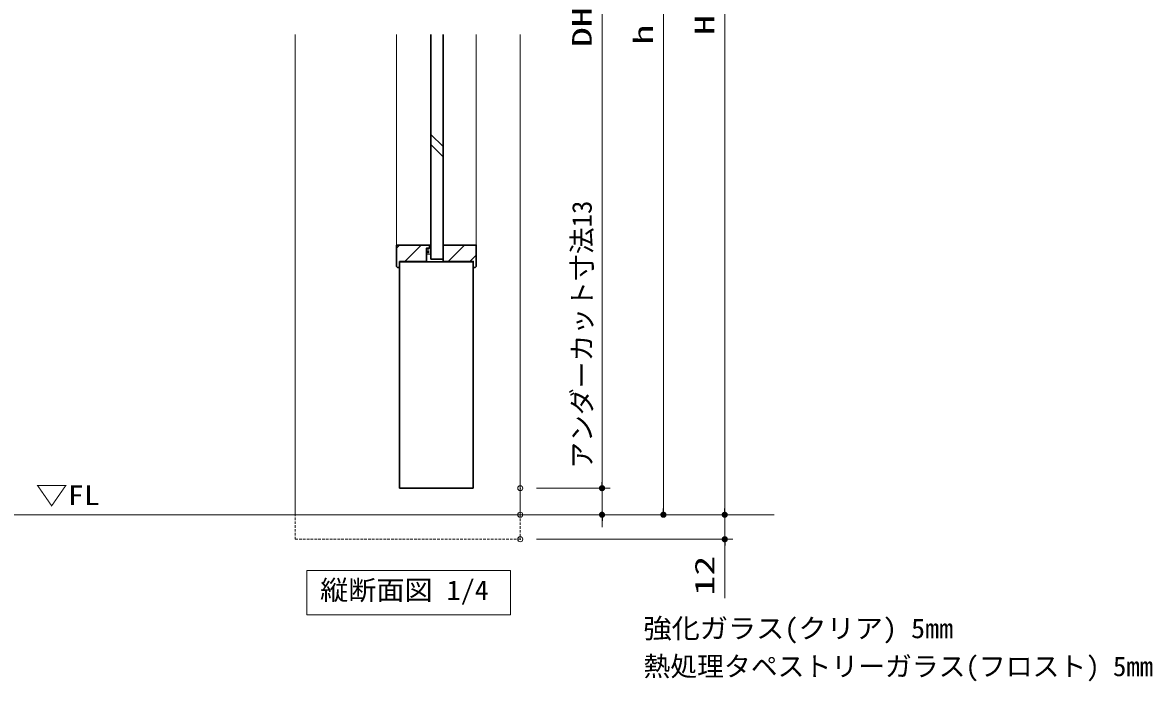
# Model space of a CAD drawing. Units: millimetres, scale not verified. Extents: x -1306 to 1306, y -607 to 607.
# Drawn here: x -815 to -263, y -137 to 186 of the extents above; entities that cross this region are included whole.
import ezdxf
from ezdxf.enums import TextEntityAlignment as Align

# ---------------------------------------------------------------- set-up
doc = ezdxf.new("R2010")
doc.units = ezdxf.units.MM
doc.header["$LTSCALE"] = 5
doc.header["$PDMODE"] = 32
doc.header["$PDSIZE"] = 2.5
doc.linetypes.add('USER2', pattern=[0.375, 0.25, -0.125])
for name, color, linetype, lineweight in [('0-1_線(黄)', 2, 'Continuous', 15), ('0-A_点線(黄)', 2, 'USER2', 15), ('0-B_点線(水)', 6, 'USER2', 9), ('0-D_線(白)', 7, 'Continuous', 30), ('1-0_線(水)', 4, 'Continuous', 9), ('1-1_寸法線', 3, 'Continuous', 13), ('1-2_ハッチング', 6, 'Continuous', 9), ('1-4_DEFPOINTS', 7, 'Continuous', 5), ('1-5_0', 3, 'Continuous', 25)]:
    doc.layers.add(name, color=color, linetype=linetype, lineweight=lineweight)
doc.styles.add('ＭＳ ゴシック', font='')
doc.styles.get('ＭＳ ゴシック').set_extended_font_data('MS Gothic')

# ---------------------------------------------------------------- blocks, each defined once
blk = doc.blocks.new('_DOT')
at = {"layer": '1-5_0'}
blk.add_line((-2.5, 0), (-5, 0), dxfattribs=at)
for points in [[(0, 0), (-2.5, 0), (-2.48, 0.313)], [(0, 0), (-2.48, -0.313), (-2.5, 0)], [(0, 0), (-2.48, 0.313), (-2.421, 0.622)], [(0, 0), (-2.421, -0.622), (-2.48, -0.313)], [(0, 0), (-2.421, 0.622), (-2.324, 0.92)], [(0, 0), (-2.324, -0.92), (-2.421, -0.622)], [(0, 0), (-2.324, 0.92), (-2.191, 1.204)], [(0, 0), (-2.191, -1.204), (-2.324, -0.92)], [(0, 0), (-2.191, 1.204), (-2.023, 1.469)], [(0, 0), (-2.023, -1.469), (-2.191, -1.204)], [(0, 0), (-2.023, 1.469), (-1.822, 1.711)], [(0, 0), (-1.822, -1.711), (-2.023, -1.469)], [(0, 0), (-1.822, 1.711), (-1.594, 1.926)], [(0, 0), (-1.594, -1.926), (-1.822, -1.711)], [(0, 0), (-1.594, 1.926), (-1.34, 2.111)], [(0, 0), (-1.34, -2.111), (-1.594, -1.926)], [(0, 0), (-1.34, 2.111), (-1.064, 2.262)], [(0, 0), (-1.064, -2.262), (-1.34, -2.111)], [(0, 0), (-1.064, 2.262), (-0.773, 2.378)], [(0, 0), (-0.773, -2.378), (-1.064, -2.262)], [(0, 0), (-0.773, 2.378), (-0.468, 2.456)], [(0, 0), (-0.468, -2.456), (-0.773, -2.378)], [(0, 0), (-0.468, 2.456), (-0.157, 2.495)], [(0, 0), (-0.157, -2.495), (-0.468, -2.456)], [(0, 0), (-0.157, 2.495), (0.157, 2.495)], [(0, 0), (0.157, -2.495), (-0.157, -2.495)], [(0, 0), (0.157, 2.495), (0.468, 2.456)], [(0, 0), (0.468, 2.456), (0.773, 2.378)], [(0, 0), (0.773, 2.378), (1.064, 2.262)], [(0, 0), (1.064, 2.262), (1.34, 2.111)], [(0, 0), (1.34, 2.111), (1.594, 1.926)], [(0, 0), (1.594, 1.926), (1.822, 1.711)], [(0, 0), (1.822, 1.711), (2.023, 1.469)], [(0, 0), (2.023, 1.469), (2.191, 1.204)], [(0, 0), (2.191, 1.204), (2.324, 0.92)], [(0, 0), (2.324, 0.92), (2.421, 0.622)], [(0, 0), (2.421, 0.622), (2.48, 0.313)], [(0, 0), (2.48, 0.313), (2.5, 0)], [(0, 0), (0.468, -2.456), (0.157, -2.495)], [(0, 0), (0.773, -2.378), (0.468, -2.456)], [(0, 0), (1.064, -2.262), (0.773, -2.378)], [(0, 0), (1.34, -2.111), (1.064, -2.262)], [(0, 0), (1.594, -1.926), (1.34, -2.111)], [(0, 0), (1.822, -1.711), (1.594, -1.926)], [(0, 0), (2.023, -1.469), (1.822, -1.711)], [(0, 0), (2.191, -1.204), (2.023, -1.469)], [(0, 0), (2.324, -0.92), (2.191, -1.204)], [(0, 0), (2.421, -0.622), (2.324, -0.92)], [(0, 0), (2.48, -0.313), (2.421, -0.622)], [(0, 0), (2.5, 0), (2.48, -0.313)]]:
    blk.add_solid(points, dxfattribs=at)

msp = doc.modelspace()

# ---------------------------------------------------------------- linework, layer by layer
at = {"layer": '0-1_線(黄)'}
msp.add_line((-1218.556, -55.244), (-447.762, -55.244), dxfattribs=at)
msp.add_lwpolyline([(-676.225, -82.441), (-576.642, -82.441), (-576.642, -104.276), (-676.225, -104.276)], close=True, dxfattribs=at)
at = {"layer": '0-A_点線(黄)'}
msp.add_lwpolyline([(-571.937, -55.244), (-571.937, -67.244), (-681.937, -67.244), (-681.937, -55.244)], dxfattribs=at)
at = {"layer": '0-B_点線(水)'}
for p, q in [((-617.737, 74.887), (-615.637, 74.887)), ((-617.737, 74.262), (-615.637, 74.262)), ((-617.737, 73.637), (-615.637, 73.637)), ((-617.737, 73.012), (-615.637, 73.012)), ((-617.737, 72.387), (-615.637, 72.387))]:
    msp.add_line(p, q, dxfattribs=at)
at = {"layer": '0-D_線(白)'}
for p, q in [((-615.637, 69.753), (-615.637, 179.758)), ((-616.237, 75.253), (-617.737, 75.253)), ((-617.737, 75.253), (-617.737, 68.753)), ((-630.937, 68.753), (-630.937, -42.244)), ((-630.937, 68.753), (-617.737, 68.753)), ((-630.937, 68.503), (-594.937, 68.503)), ((-594.937, 68.753), (-594.937, -42.244)), ((-632.437, 66.253), (-631.937, 65.753)), ((-631.937, 65.753), (-630.937, 65.753)), ((-594.937, 65.753), (-593.937, 65.753)), ((-593.437, 66.253), (-593.937, 65.753)), ((-630.937, -42.244), (-594.937, -42.244))]:
    msp.add_line(p, q, dxfattribs=at)
for points in [[(-615.637, 69.753), (-609.637, 69.753), (-609.637, 179.758)], [(-616.237, 75.253), (-616.237, 76.753), (-632.437, 76.753), (-632.437, 66.253)], [(-616.237, 75.253), (-617.737, 75.253), (-617.737, 72.253)], [(-593.437, 66.253), (-593.437, 76.753), (-609.637, 76.753), (-609.637, 68.753)], [(-594.937, 65.753), (-594.937, 68.753), (-609.637, 68.753)]]:
    msp.add_lwpolyline(points, dxfattribs=at)
at = {"layer": '1-0_線(水)'}
for p, q in [((-681.937, 179.736), (-681.937, -55.244)), ((-632.437, 76.753), (-632.437, 179.758)), ((-593.437, 76.753), (-593.437, 179.758)), ((-571.937, 179.736), (-571.937, -55.244)), ((-609.637, 124.883), (-615.637, 130.883)), ((-609.637, 119.883), (-615.637, 125.883)), ((-617.737, 72.253), (-615.637, 72.253)), ((-616.237, 75.253), (-615.637, 75.253)), ((-630.937, -42.244), (-594.937, -42.244))]:
    msp.add_line(p, q, dxfattribs=at)
at = {"layer": '1-1_寸法線'}
for p, q in [((-471.937, -52.244), (-471.937, 421.756)), ((-501.937, 410.756), (-501.937, -52.244)), ((-531.937, 406.756), (-531.937, -39.244)), ((-531.937, -39.244), (-531.937, 97.375)), ((-563.937, -42.244), (-527.937, -42.244)), ((-563.937, -42.244), (-527.937, -42.244)), ((-531.937, -55.244), (-531.937, -42.244)), ((-471.937, -52.244), (-471.937, -49.244)), ((-563.937, -55.244), (-527.937, -55.244)), ((-563.937, -55.244), (-467.937, -55.244)), ((-563.937, -55.244), (-497.937, -55.244)), ((-563.937, -55.244), (-467.937, -55.244)), ((-471.937, -55.244), (-471.937, -67.244)), ((-531.937, -58.244), (-531.937, -61.244)), ((-563.937, -67.244), (-467.937, -67.244)), ((-471.937, -70.244), (-471.937, -96.006))]:
    msp.add_line(p, q, dxfattribs=at)
at = {"layer": '1-2_ハッチング'}
for p, q in [((-632.437, 75.271), (-630.956, 76.753)), ((-628.349, 68.753), (-620.349, 76.753)), ((-607.136, 68.753), (-599.136, 76.753)), ((-596.529, 68.753), (-593.437, 71.845)), ((-617.743, 68.753), (-617.737, 68.758)), ((-631.349, 65.753), (-630.937, 66.165))]:
    msp.add_line(p, q, dxfattribs=at)
at = {"layer": '1-4_DEFPOINTS'}
for p in [(-571.937, -42.244), (-531.937, -42.244), (-531.937, -42.244), (-571.937, -55.244), (-501.937, -55.244), (-571.937, -67.244), (-471.937, -67.244)]:
    msp.add_point(p, dxfattribs=at)

# ---------------------------------------------------------------- block references
at = {"layer": '1-1_寸法線', "xscale": 0.6, "yscale": 0.6}
for p, rotation in [((-531.937, -42.244), 270), ((-531.937, -42.244), 270), ((-531.937, -55.244), 90), ((-501.937, -55.244), 270), ((-471.937, -55.244), 270), ((-471.937, -55.244), 270), ((-471.937, -67.244), 90)]:
    msp.add_blockref('_DOT', p, dxfattribs=dict(at, rotation=rotation))

# ---------------------------------------------------------------- texts
at = {"layer": '0-1_線(黄)', "style": 'ＭＳ ゴシック'}
for s, width, p in [('▽FL', 1.2, (-808.936, -53.386)), ('縦断面図 1/4', 1.05, (-669.804, -99.819))]:
    msp.add_text(s, height=9.604, dxfattribs=dict(at, width=width)).set_placement(p, align=Align.BOTTOM_LEFT)
at = {"layer": '1-1_寸法線', "style": 'ＭＳ ゴシック', "width": 1.5}
for s, p in [('DH', (-534.087, 173.518)), ('H', (-474.087, 179.518)), ('h', (-504.087, 174.732)), ('12', (-474.087, -94.863))]:
    msp.add_text(s, height=9.604, rotation=90, dxfattribs=at).set_placement(p, align=Align.BOTTOM_LEFT)
at = {"layer": '1-1_寸法線', "style": 'ＭＳ ゴシック'}
msp.add_text('アンダーカット寸法13', height=9.621, rotation=90, dxfattribs=at).set_placement((-534.087, -32.727), align=Align.BOTTOM_LEFT)
at = {"layer": '1-1_寸法線', "style": 'ＭＳ ゴシック', "width": 1.05}
msp.add_text('強化ガラス(クリア) 5mm', height=9.621, dxfattribs=at).set_placement((-511.684, -118.545), align=Align.BOTTOM_LEFT)
at = {"layer": '1-1_寸法線', "style": 'ＭＳ ゴシック'}
msp.add_text('熱処理タペストリーガラス(フロスト) 5mm', height=9.621, dxfattribs=at).set_placement((-511.684, -137.117), align=Align.BOTTOM_LEFT)

doc.saveas('drawing.dxf')
